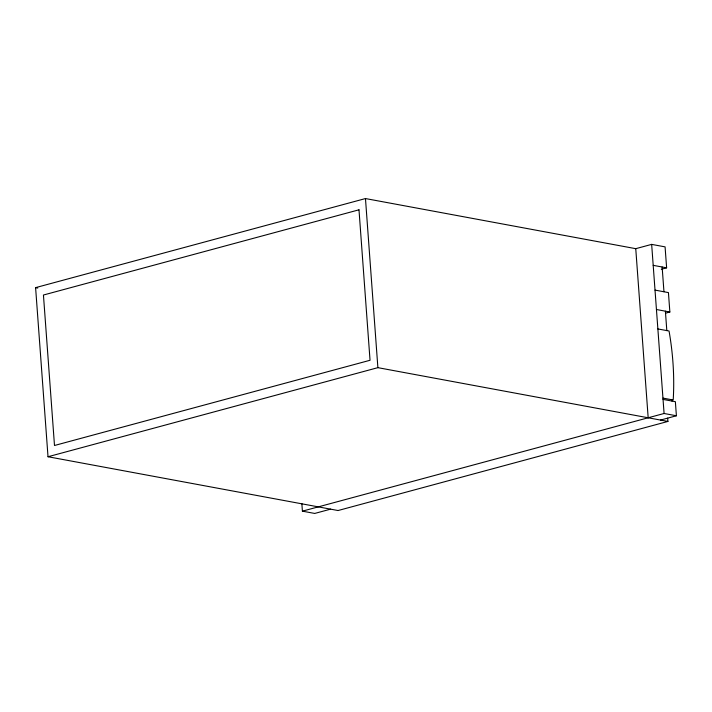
<?xml version="1.0" encoding="UTF-8"?>
<svg xmlns="http://www.w3.org/2000/svg" width="712" height="712" viewBox="0 0 712 712"><rect width="100%" height="100%" fill="white"/><g stroke="black" fill="none" stroke-linecap="round" stroke-linejoin="round"><path stroke-width="1.07" d="M667.669 418.122L667.918 421.442L338.049 510.531L48.016 456.739L35.6 287.639L365.47 198.559L635.754 248.675L651.658 244.385L665.079 246.868L666.619 267.828L661.314 269.261M48.016 456.739L377.885 367.659L667.918 421.442M665.622 313.155L669.858 312.007L668.434 292.596L655.022 290.104M301.852 503.58L302.404 511.163L664.082 413.485L676.4 415.772L675.368 401.693L663.05 399.405M330.626 509.151L314.722 513.441L302.404 511.163M660.496 420.062L676.4 415.772M653.198 265.345L666.619 267.828M656.446 309.515L669.858 312.007M657.87 328.935L669.049 331.009A206.453 130.91 74.9 0 1 673.205 400.002L662.952 398.106M35.6 287.639L37.781 288.048M662.142 267L663.958 291.76M665.391 311.18L666.815 330.591M671.897 399.761L671.986 401.07M651.658 244.385L664.082 413.485M635.754 248.675L648.178 417.784M365.47 198.559L377.885 367.659M358.99 209.809L43.441 295.026L54.495 445.49L370.035 360.272L358.99 209.809"/></g></svg>
